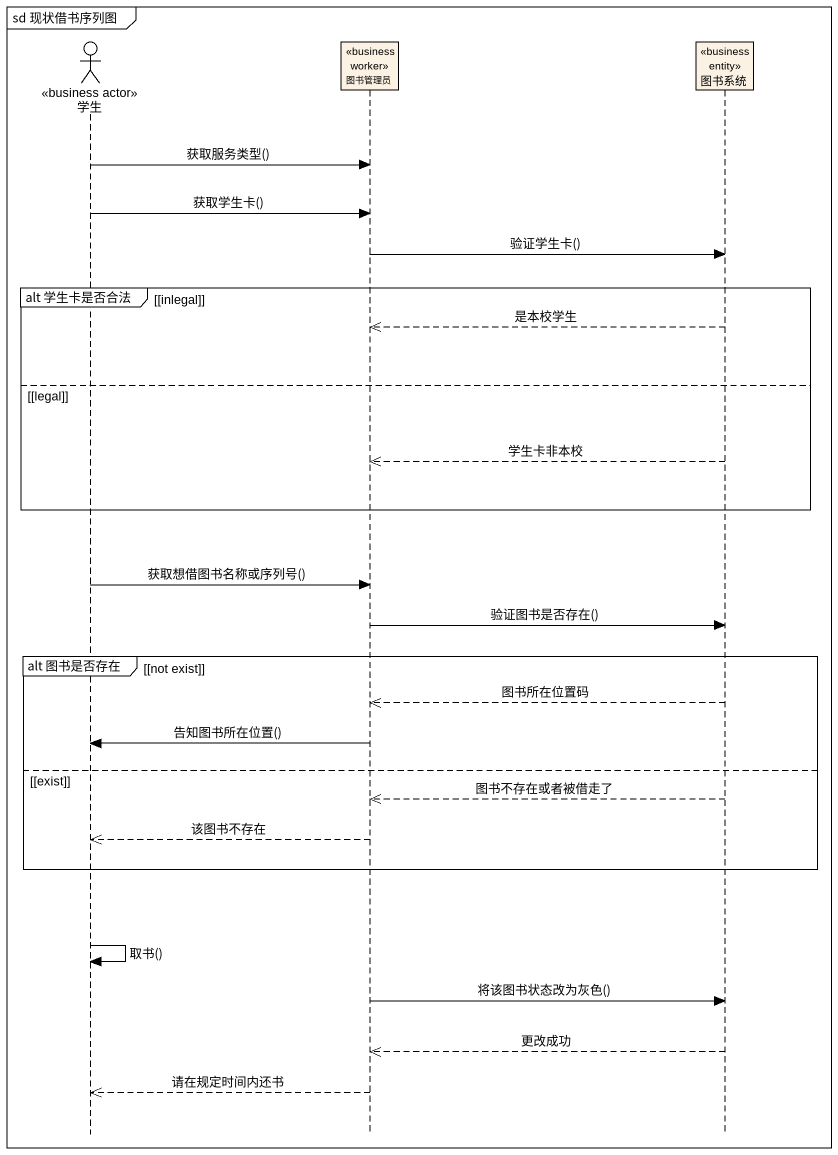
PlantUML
@startuml
mainframe sd 现状借书序列图
hide footbox
actor 学生 <<business actor>>
participant 图书管理员 <<business worker>>
participant 图书系统 <<business entity>>

学生 -> 图书管理员 : 获取服务类型()
学生 -> 图书管理员 : 获取学生卡()
图书管理员 -> 图书系统 : 验证学生卡()
group alt 学生卡是否合法 [[inlegal]]
  图书系统 -->> 图书管理员 : 是本校学生
else [legal]
  图书系统 -->> 图书管理员 : 学生卡非本校
end
学生 -> 图书管理员 : 获取想借图书名称或序列号()
图书管理员 -> 图书系统 : 验证图书是否存在()
group alt 图书是否存在 [[not exist]]
  图书系统 -->> 图书管理员 : 图书所在位置码
  图书管理员 -> 学生 : 告知图书所在位置()
else [exist]
  图书系统 -->> 图书管理员 : 图书不存在或者被借走了
  图书管理员 -->> 学生 : 该图书不存在
end
学生 -> 学生 : 取书()
图书管理员 -> 图书系统 : 将该图书状态改为灰色()
图书系统 -->> 图书管理员 : 更改成功
图书管理员 -->> 学生 : 请在规定时间内还书
@enduml
